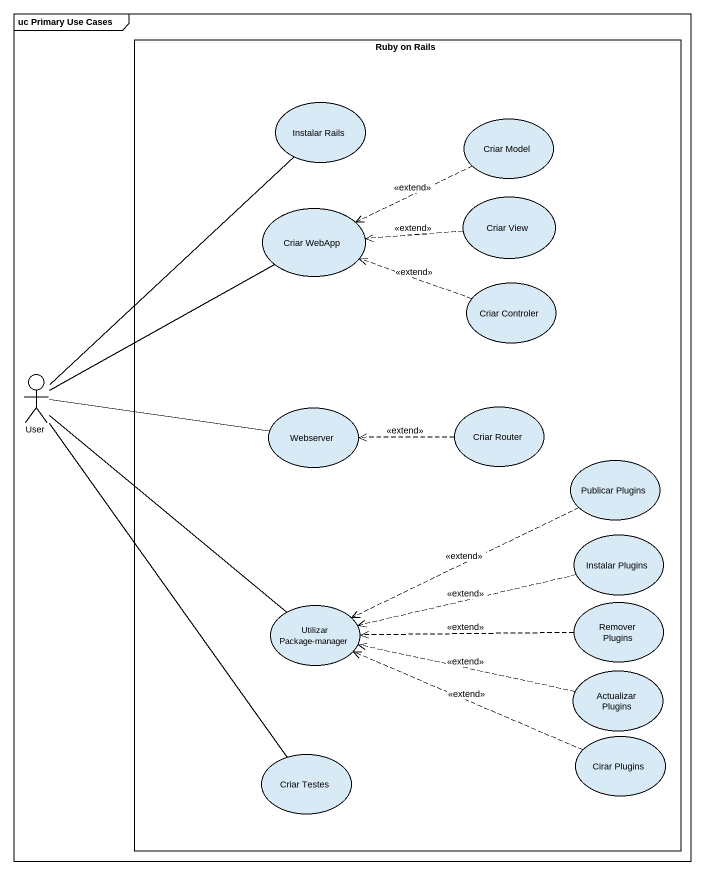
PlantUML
@startuml
mainframe uc Primary Use Cases
rectangle "Ruby on Rails" as Ruby_on_Rails {
  usecase "Instalar Rails" as Instalar_Rails
  usecase "Criar Model" as Criar_Model
  usecase "Criar WebApp" as Criar_WebApp
  usecase "Criar View" as Criar_View
  usecase "Criar Controler" as Criar_Controler
  usecase Webserver
  usecase "Criar Router" as Criar_Router
  usecase "Publicar Plugins" as Publicar_Plugins
  usecase "Instalar Plugins" as Instalar_Plugins
  usecase "Remover Plugins" as Remover_Plugins
  usecase "Utilizar Package-manager" as Utilizar_Package_manager
  usecase "Actualizar Plugins" as Actualizar_Plugins
  usecase "Criar Testes" as Criar_Testes
  usecase "Cirar Plugins" as Cirar_Plugins
}
actor User
Instalar_Rails -- User
Criar_Model .left.> Criar_WebApp : <<extend>>
Criar_WebApp -- User
Criar_View .left.> Criar_WebApp : <<extend>>
Criar_Controler .left.> Criar_WebApp : <<extend>>
User -up- Criar_WebApp
Webserver -left- User
Criar_Router .left.> Webserver : <<extend>>
Publicar_Plugins .left.> Utilizar_Package_manager : <<extend>>
Instalar_Plugins .left.> Utilizar_Package_manager : <<extend>>
Remover_Plugins .left.> Utilizar_Package_manager : <<extend>>
Utilizar_Package_manager -up- User
Actualizar_Plugins .left.> Utilizar_Package_manager : <<extend>>
Criar_Testes -up- User
Cirar_Plugins .left.> Utilizar_Package_manager : <<extend>>
@enduml
